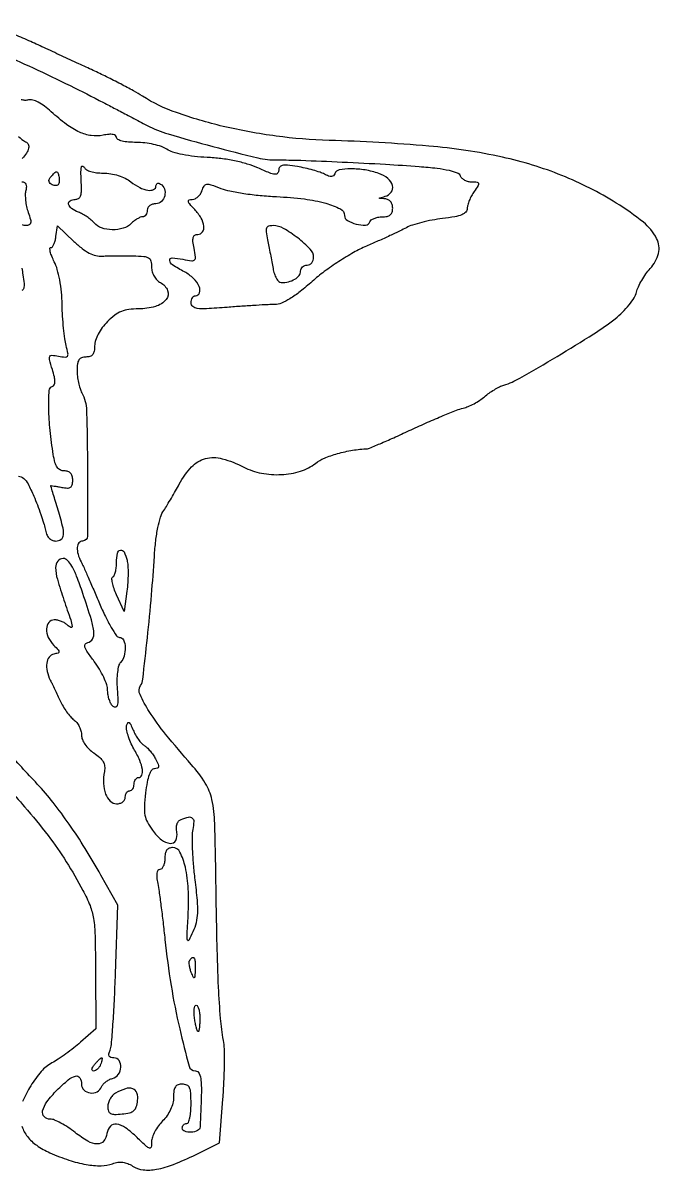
# Model space of a CAD drawing. Extents: x 0 to 524, y 0 to 407.
# Drawn here: x 378.6 to 523.8, y 12.4 to 274.3 of the extents above; entities that cross this region are included whole.
import ezdxf

# ---------------------------------------------------------------- set-up
doc = ezdxf.new("R2010")
doc.units = 0

msp = doc.modelspace()

# ---------------------------------------------------------------- linework, layer by layer
for points in [[(378.428051, 22.372553, 0.087312), (379.667439, 20.032087, 0.076674), (381.784105, 18.034107, 0.045603), (384.812295, 16.330822, 0.025207), (389.129013, 14.652424, 0.037048), (393.075263, 13.660067, 0.043559), (396.473641, 13.369699, 0.08835), (399.105749, 13.843416, -0.05098), (400.308444, 14.153643, -0.067321), (401.438896, 14.171876, -0.066695), (402.541639, 13.88853, -0.048874), (403.662129, 13.301812, 0.119909), (406.068244, 12.446994, 0.070468), (409.136323, 12.563702, 0.049739), (413.028267, 13.674932, 0.020978), (418, 15.891988), (423.5, 18.626665), (424.262557, 28.563332, 0.008098), (424.508117, 32.624245, 0.008607), (424.615677, 36.609229, 0.008277), (424.592412, 40.038538, 0.038796), (424.393842, 42, -0.02398), (423.736492, 47.008745, -0.008786), (423.272679, 54.137239, -0.006349), (422.931783, 63.95631, -0.002256), (422.686094, 78, 0.00414), (422.398697, 91.516066, 0.044042), (421.753854, 96.975674, 0.089209), (420.242394, 100.721323, 0.040298), (417.060301, 104.977046, -0.010135), (411.203114, 111.898246, -0.02776), (407.448639, 117.085133, -0.036132), (405.35966, 120.919828, -0.250063), (405.491, 122.985438, 0.110827), (405.993651, 124.439534, 0.001487), (407.032679, 133.926078, 0.00474), (407.977786, 143.675489, 0.006421), (408.634802, 152.5, -0.013639), (408.950308, 156.045633, -0.021584), (409.433876, 159.057621, -0.025007), (410.050785, 161.450126, -0.071191), (410.788973, 163, 0.009457), (411.557856, 164.20558, 0.004424), (412.509788, 165.79375, 0.004381), (413.479008, 167.477295, 0.006126), (414.313532, 169, -0.065888), (417.113961, 172.917018, -0.141085), (420.277051, 174.805378, -0.131524), (424.117151, 174.791334, -0.053872), (429.011749, 172.876859, 0.073378), (433.046317, 171.476898, 0.059927), (437.609654, 171.167091, 0.06174), (441.965173, 171.938302, 0.092246), (445.380802, 173.727579, -0.069603), (447.40354, 174.906045, -0.028185), (450.427152, 175.949131, -0.027174), (453.861844, 176.722629, -0.030674), (457.223819, 177.079809, 0.089859), (457.741127, 177.19753, 0.001492), (460.459894, 178.366202, 0.003803), (463.616477, 179.762858, 0.002512), (467.223819, 181.413743, -0.004653), (470.963468, 183.105842, -0.005515), (474.528765, 184.632484, -0.004836), (477.560958, 185.857214, -0.034741), (479.065592, 186.330486, 0.04163), (480.214463, 186.7093, 0.0227), (481.554103, 187.351644, 0.022473), (482.865374, 188.133098, 0.03303), (483.93437, 188.94308, -0.024967), (484.972151, 189.75606, -0.018804), (486.187042, 190.54682, -0.019128), (487.388367, 191.204893, -0.040995), (488.368778, 191.59756, 0.054898), (491.98759, 193.164775, 0.00499), (500.493389, 198.129707, 0.006612), (508.864505, 203.280069, 0.02673), (513.747169, 206.752816, 0.028125), (515.419187, 208.242857, 0.027247), (516.932278, 209.926257, 0.02832), (518.095542, 211.552029, 0.083549), (518.625983, 212.81463, -0.049863), (519.045065, 214.035503, -0.02427), (519.805262, 215.499868, -0.023797), (520.751597, 216.960318, -0.031611), (521.753556, 218.184921, 0.127665), (523.619908, 221.642399, 0.181731), (523.211229, 225.074586, 0.105014), (520.180013, 228.767446, 0.028742), (514, 233.149181, 0.044399), (501.604148, 239.454348, 0.041698), (488.028877, 243.63073, 0.032632), (471.216061, 246.169483, 0.013935), (448.5, 247.460237, -0.025798), (436.390476, 248.436876, -0.025161), (424.342869, 250.658714, -0.026597), (413.675218, 253.794105, -0.056071), (405.919579, 257.550768, 0.014674), (403.866264, 258.764207, 0.005605), (400.940742, 260.336671, 0.005545), (397.723536, 261.974529, 0.006774), (394.677645, 263.431833, -0.000105), (391.388075, 264.952137, -0.000059), (387.405308, 266.794392, -0.000059), (383.391954, 268.65195, -0.000098), (380, 270.223187, 0.022364), (376.286139, 271.746628, 0.009445)], [(373.21729, 267.525507, -0.004148), (380.966651, 263.999286, -0.005205), (389.418817, 259.960764, -0.006952), (397, 256.109289, 0.000176), (399.745214, 254.667507, 0.000154), (402.61875, 253.160751, 0.000155), (405.217401, 251.800179, 0.00046), (407, 250.869656, 0.048144), (411.796922, 248.931631, 0.006979), (421.953876, 246.079116, 0.006239), (432.232279, 243.48356, 0.061398), (436.661758, 242.98432, -0.011706), (442.010451, 242.914755, -0.002377), (451.487248, 242.524372, -0.002668), (461.37486, 242.017084, -0.005596), (469.054738, 241.495668, -0.009057), (473.109816, 241.100695, -0.026371), (475.883521, 240.630451, -0.035294), (477.714875, 240.0815, -0.213822), (478.400289, 239.399246, 0.113318), (478.760321, 238.863942, 0.065923), (479.39288, 238.411028, 0.06062), (480.186882, 238.104309, 0.061965), (481.025319, 238, -0.022816), (482.256869, 237.943773, -0.321668), (482.572694, 237.670286, -0.203622), (482.488136, 237.168869, -0.010549), (481.556704, 235.777494, 0.030396), (480.96086, 234.806171, 0.02659), (480.457282, 233.726154, 0.027506), (480.107799, 232.699597, 0.068391), (480, 231.915175, -0.190119), (479.677303, 231.097177, -0.108315), (478.789437, 230.485181, -0.05446), (477.149896, 230.015674, -0.013275), (474.362059, 229.612734, 0.017054), (472.011955, 229.254911, 0.015464), (469.61297, 228.7282, 0.015696), (467.495815, 228.122974, 0.046918), (466.112059, 227.532055, -0.012576), (464.691144, 226.806315, -0.003246), (462.363244, 225.708756, -0.003301), (459.691296, 224.491487, -0.003356), (457.018133, 223.316383, 0.026982), (454.085811, 221.858434, 0.015433), (450.706799, 219.804275, 0.015311), (447.391528, 217.498481, 0.022557), (444.64197, 215.259381, -0.014636), (441.894168, 212.948392, -0.029094), (439.566422, 211.315167, -0.036848), (437.626786, 210.305408, -0.101354), (436.123837, 209.994006, 0.012103), (434.622235, 209.954222, 0.002212), (431.847315, 209.80112, 0.002378), (428.600931, 209.592094, 0.002158), (425.25, 209.345789, -0.005126), (420.511056, 209.025726, -0.044661), (418.40394, 209.09334, -0.14118), (417.394853, 209.522172, -0.225838), (417, 210.351783, -0.05876), (417.074337, 210.982142, -0.077799), (417.29375, 211.515836, -0.096376), (417.618562, 211.873355, -0.161671), (418, 212, 0.319548), (418.927914, 212.660467, 0.19364), (418.859059, 214.066765, 0.092288), (417.536354, 215.93718, 0.069416), (415.5, 217.430067, -0.019463), (412.772851, 219.038668, -0.223754), (412.130185, 220.066709, -0.468242), (412.675011, 220.642934, -0.033751), (415.15625, 220.31875, 0.014492), (417.177754, 219.975047, 0.235417), (417.8125, 220.1875, 0.235417), (418.024953, 220.822246, 0.014492), (417.68125, 222.84375, -0.020692), (417.435279, 224.407505, -0.094242), (417.502425, 225.322034, -0.190904), (417.866349, 225.812369, -0.139658), (418.525, 226, 0.242738), (419.596532, 226.552772, 0.187309), (419.924125, 227.846831, 0.102155), (419.287597, 229.729779, 0.056208), (417.825686, 231.685549, -0.011199), (416.69745, 232.941729, -0.117786), (416.383859, 233.551654, -0.386197), (416.562737, 233.881676, -0.08445), (417.258298, 234, 0.109966), (417.919309, 234.147157, 0.071316), (418.576755, 234.578362, 0.066344), (419.131072, 235.216248, 0.069007), (419.490126, 235.96889, -0.058347), (419.976789, 237.047368, -0.23125), (420.569613, 237.432244, -0.1136), (421.530433, 237.331072, -0.010323), (423.807514, 236.495257, 0.04433), (425.813672, 235.910047, 0.012183), (429.059082, 235.350061, 0.012212), (432.783518, 234.893118, 0.012469), (436.5, 234.622388, -0.018449), (442.854229, 234.083065, -0.037618), (447.762189, 233.104686, -0.049021), (451.061745, 231.825175, -0.282932), (452, 230.299814, 0.270182), (452.651702, 229.18181, 0.067162), (454.697007, 228.362164, 0.069923), (456.82868, 228.13232, 0.313954), (457.780686, 228.842059, -0.15395), (458.102531, 229.286035, -0.061639), (458.763181, 229.659855, -0.053191), (459.630171, 229.91435, -0.044839), (460.583333, 230, 0.048265), (461.713793, 230.109379, 0.125255), (462.447917, 230.456897, 0.145999), (462.86014, 231.073217, 0.07503), (463, 232, 0.07546), (462.876187, 232.815719, 0.097744), (462.51675, 233.479747, 0.104863), (461.955263, 233.925342, 0.099242), (461.25, 234.116001, -0.002113), (460.076061, 234.198801, -0.392517), (460, 234.280763, -0.339035), (460.073823, 234.377121, -0.001923), (461.25, 234.689326, 0.169492), (462.666746, 235.640798, 0.230412), (462.954228, 237.130133, 0.156747), (461.910316, 238.747366, 0.088027), (459.850777, 239.902175, 0.04303), (456.713637, 240.701285, 0.04201), (453.460461, 240.960273, 0.04322), (450.778754, 240.715796, 0.274538), (449.785534, 239.856602, -0.130365), (449.489366, 239.405556, -0.171858), (449.037713, 239.219838, -0.103011), (448.380751, 239.322874, -0.030892), (447.452201, 239.740472, 0.040059), (446.417074, 240.183397, 0.013009), (444.825021, 240.672789, 0.012874), (443.020318, 241.126818, 0.01414), (441.25, 241.471768, 0.012546), (438.988169, 241.788368, 0.077907), (437.821061, 241.739882, 0.192991), (437.230623, 241.354468, 0.153997), (437, 240.623435, -0.184085), (436.745294, 239.955064, -0.244035), (436.146817, 239.72713, -0.067799), (434.912422, 240.042597, -0.007674), (432.25, 241.171226, 0.032302), (429.835941, 242.057121, 0.020661), (426.936989, 242.784446, 0.019734), (423.802895, 243.306449, 0.020368), (420.670328, 243.572882, -0.017292), (417.757295, 243.802607, -0.021589), (415.077342, 244.225343, -0.023344), (412.856129, 244.78377, -0.071888), (411.455511, 245.437193, 0.063265), (410.223457, 246.037943, 0.02631), (408.438793, 246.540925, 0.025517), (406.446503, 246.88513, 0.030023), (404.535183, 247, -0.020535), (402.699741, 247.075412, -0.040278), (401.257819, 247.312015, -0.053428), (400.28534, 247.666895, -0.285967), (400, 248.125, 0.238499), (399.782542, 248.554957, 0.1179), (399.204103, 248.799228, 0.065599), (398.248609, 248.831584, 0.025064), (396.929328, 248.635866, -0.083873), (394.242682, 248.555129, -0.07237), (391.52786, 249.341079, -0.055351), (388.567501, 251.103061, -0.025033), (385.102747, 254.006729, 0.02641), (383.574174, 255.280618, 0.042008), (382.130738, 256.181555, 0.051324), (380.864165, 256.674957, 0.13193), (379.889515, 256.681358, -0.078533), (379.108765, 256.603784, -0.060765), (378.266461, 256.756268, -0.061256)], [(377.63927, 248.382726, 0.119213), (379.238774, 247.166667, -0.188104), (379.83238, 246.574008, -0.15264), (379.933091, 245.673634, -0.098647), (379.472346, 244.547014, -0.050175), (378.5, 243.357143, 0.094759)], [(378.40638, 238, -0.120777), (378.965229, 237.86301, -0.16778), (379.316611, 237.491495, -0.121159), (379.431143, 236.875903, -0.049687), (379.29781, 236.030824, 0.064081), (379.173446, 235.062949, 0.026933), (379.244488, 233.74979, 0.026106), (379.472833, 232.335726, 0.030792), (379.83941, 231.030824, -0.014621), (380.364236, 229.370664, -0.112731), (380.40669, 228.561732, -0.259171), (380.072501, 228.147848, -0.096384), (379.312651, 228, -0.112808), (378.538007, 228.177025, -0.033071)], [(377.620971, 170.833395, -0.137447), (378.840917, 170.270025, -0.099581), (379.804873, 169.044472, -0.015676), (381.108959, 166.25, -0.009712), (381.929616, 164.229758, -0.008496), (382.710241, 162.0875, -0.008572), (383.349466, 160.127802, -0.025058), (383.698422, 158.75, 0.045317), (384.055333, 157.547472, 0.08619), (384.58216, 156.69021, 0.107582), (385.276144, 156.180535, 0.105164), (386.125, 156, 0.159002), (387.355893, 156.401582, 0.226058), (387.894366, 157.398058, 0.076551), (387.687998, 159.413807, 0.009928), (386.510824, 163.591069, -0.000401), (385.939133, 165.481047, -0.000647), (385.455914, 167.090704, -0.000086), (385.02794, 168.523963, -0.048307), (385.010824, 168.611328, -0.485033), (385.049348, 168.648275, -0.001882), (385.737555, 168.549569, -0.006713), (386.542047, 168.420035, -0.003954), (387.5, 168.244751, 0.033077), (388.801932, 168.084128, 0.160567), (389.51116, 168.274161, 0.196814), (389.886179, 168.820066, 0.053367), (390, 169.883423, 0.063859), (389.880884, 170.812264, 0.120477), (389.524152, 171.473266, 0.129662), (388.924039, 171.864919, 0.080256), (388.087898, 172, -0.114554), (387.151115, 172.217479, -0.131357), (386.460484, 172.820095, -0.08292), (385.95572, 173.930451, -0.024973), (385.565472, 175.75, -0.015388), (384.841675, 181.262053, -0.021096), (384.553701, 186.255636, -0.015351), (384.616064, 190.336547, -0.310176), (385.326074, 191.275358, 0.197015), (385.774515, 191.661428, 0.115649), (385.945833, 192.359448, 0.060297), (385.823289, 193.468525, 0.016824), (385.366462, 195.157616, -0.008553), (384.710474, 197.433082, -0.177377), (384.7716, 198.129639, -0.315298), (385.251119, 198.405021, -0.024835), (386.788776, 198.189548, 0.024076), (388.271253, 197.979515, 0.267689), (388.793739, 198.219465, 0.208415), (388.924618, 198.845103, 0.015016), (388.503498, 200.605871, -0.032521), (388.191799, 202.145353, -0.009368), (387.910494, 204.559225, -0.009382), (387.694925, 207.299178, -0.009863), (387.586765, 210, 0.019601), (387.418291, 212.828227, 0.02054), (387.029694, 215.590344, 0.021867), (386.476693, 218.011273, 0.05046), (385.80404, 219.75, -0.019827), (385.231617, 220.997094, -0.037795), (384.889922, 222.045312, -0.054202), (384.793199, 222.777935, -0.420956), (385.010222, 223, 0.229787), (385.361652, 223.170511, 0.056753), (385.70838, 223.73106, 0.046554), (385.999806, 224.535603, 0.032016), (386.183578, 225.488715), (386.5, 227.977429), (390.261817, 224.414588, 0.023295), (392.135443, 222.79874, 0.046339), (393.781226, 221.738112, 0.058747), (395.29571, 221.163742, 0.077859), (396.761817, 221.031836, -0.009805), (398.107088, 221.09385, -0.003962), (399.944096, 221.127897, -0.003919), (401.922304, 221.133376, -0.004965), (403.75, 221.105963, -0.014914), (406.216932, 220.970757, -0.115365), (407.308186, 220.616026, -0.198957), (407.834573, 219.900113, -0.060378), (408, 218.535184, 0.06707), (408.142628, 217.476687, 0.061821), (408.56142, 216.461803, 0.063312), (409.203078, 215.602331, 0.078068), (410, 215, -0.173208), (411.657064, 213.17199, -0.279088), (411.350574, 211.157059, -0.150714), (408.861651, 209.539377, -0.069403), (404.994505, 209, 0.033277), (402.794625, 208.853427, 0.064819), (401.098629, 208.397682, 0.064941), (399.577882, 207.523578, 0.033519), (397.923077, 206.076923, 0.03585), (396.75283, 204.725653, 0.038408), (395.817164, 203.250616, 0.041776), (395.200166, 201.811386, 0.080548), (395, 200.576923, -0.042132), (394.896066, 199.345666, -0.123518), (394.55597, 198.572115, -0.152494), (393.942554, 198.145092, -0.076517), (393, 198, 0.082016), (392.020511, 197.838245, 0.167908), (391.413093, 197.366782, 0.115658), (391.09073, 196.477449, 0.029372), (391, 194.934259, 0.029947), (391.079255, 193.612198, 0.0225), (391.318304, 192.174322, 0.022929), (391.667552, 190.837748, 0.047526), (392.083589, 189.843813, -0.116518), (393.156223, 185.802026, -0.005625), (393.382919, 171.780838, -0.002908), (393.369723, 157.112901, -0.412164), (392.25, 156.000356, 0.238101), (391.430866, 155.586547, 0.142428), (391.045652, 154.539593, 0.088127), (391.211456, 152.984049, 0.051109), (391.917835, 151.236431, -0.015871), (392.446353, 150.154788, -0.001917), (393.524527, 147.733514, -0.002278), (394.781984, 144.84464, -0.001873), (396.098553, 141.75, 0.013523), (397.44451, 138.780295, 0.020348), (398.790504, 136.276563, 0.015978), (400.011947, 134.353684, 0.248146), (400.680718, 134, -0.299774), (401.587173, 133.402877, -0.092236), (401.965446, 131.725835, -0.076771), (401.735056, 129.737285, -0.129927), (400.896948, 128.296948, 0.138992), (400.485113, 127.559273, 0.027748), (400.216154, 126.059869, 0.027044), (400.089839, 124.203327, 0.021044), (400.146948, 122.180293, -0.008693), (400.282233, 119.626113, -0.064461), (400.16911, 118.416042, -0.298135), (399.804637, 118.063084, -0.224508), (399.25, 118.20579, -0.094366), (398.768172, 118.790661, -0.041421), (398.359015, 119.711498, -0.039052), (398.075184, 120.790285, -0.04218), (397.97218, 121.872445, 0.07839), (397.755826, 123.155539, 0.027273), (397.061775, 124.903156, 0.026305), (396.074628, 126.775589, 0.02773), (394.911994, 128.5, -0.010545), (393.385245, 130.604704, -0.069681), (392.80109, 131.762302, -0.223395), (392.875435, 132.427103, -0.206751), (393.439814, 132.823324, 0.217617), (394.53021, 133.623191, 0.153688), (394.843052, 135.132662, 0.050017), (394.261356, 137.993713, 0.006253), (392.308586, 144.026723, 0.009582), (390.900614, 147.948171, 0.037504), (389.808078, 150.275824, 0.0672), (388.821946, 151.578364, 0.199739), (387.808586, 152, 0.227795), (386.57334, 151.406434, 0.175533), (386.086181, 149.97192, 0.06525), (386.498707, 147.250911, 0.012647), (388, 142.5, -0.002447), (389.533294, 137.971478, -0.045566), (389.877663, 136.504074, -0.584149), (389.577019, 136.274157, -0.095515), (388.8, 136.8, 0.062206), (388.209158, 137.259641, 0.039117), (387.42375, 137.6475, 0.038823), (386.577103, 137.91209, 0.056383), (385.8, 138, 0.226682), (384.552363, 137.403727, 0.166073), (384.018381, 135.940853, 0.11356), (384.427952, 133.973969, 0.08872), (385.678593, 132.178571, -0.010058), (386.692602, 131.12294, -0.188479), (386.857185, 130.701843, -0.330021), (386.64579, 130.416451, -0.026367), (385.678593, 130.176676, 0.192495), (384.617139, 129.495385, 0.122292), (384.070019, 128.111373, 0.089835), (384.156312, 126.240922, 0.061401), (384.883329, 124.236431, -0.004944), (385.316079, 123.364511, -0.001832), (385.908639, 122.128827, -0.001815), (386.545351, 120.775845, -0.002189), (387.133329, 119.5, 0.027459), (387.784924, 118.255609, 0.022296), (388.612603, 116.997406, 0.022843), (389.482183, 115.90457, 0.052955), (390.25, 115.193296, -0.068937), (390.920024, 114.531746, -0.047486), (391.486782, 113.626156, -0.047453), (391.872954, 112.628952, -0.068438), (392.002875, 111.693296, 0.096296), (392.201011, 110.681138, 0.055206), (392.794733, 109.582908, 0.049748), (393.701279, 108.518181, 0.043983), (394.836262, 107.603837, -0.034509), (396.162018, 106.576549, -0.082561), (396.939954, 105.61026, -0.101958), (397.270002, 104.579439, -0.074019), (397.220342, 103.372313, 0.058115), (397.021302, 100.6425, 0.080047), (397.516373, 98.238127, 0.106248), (398.579769, 96.595475, 0.198698), (400.019052, 96, 0.073662), (400.778134, 96.112441, 0.088728), (401.419842, 96.439303, 0.101291), (401.847744, 96.926394, 0.130459), (402, 97.5, -0.064853), (402.074694, 98.073457, -0.082425), (402.29375, 98.559375, -0.098894), (402.618646, 98.884432, -0.148195), (403, 99, 0.148195), (403.381354, 99.115568, 0.098894), (403.70625, 99.440625, 0.082425), (403.925306, 99.926543, 0.064853), (404, 100.5, -0.064853), (404.074694, 101.073457, -0.082425), (404.29375, 101.559375, -0.098894), (404.618646, 101.884432, -0.148195), (405, 102, 0.309141), (405.764941, 102.522923, 0.13317), (405.903158, 103.813032, 0.063768), (405.29213, 105.895417, 0.024749), (403.94976, 108.589449, -0.024779), (403.193932, 110.106558, -0.027138), (402.617177, 111.646312, -0.028), (402.273179, 113.003986, -0.107574), (402.292369, 113.869865, -0.075651), (402.5403, 114.477343, -0.434562), (402.843115, 114.542647, -0.129926), (403.224231, 114.094653, -0.013749), (403.787171, 112.830715, 0.030182), (404.312706, 111.747922, 0.027556), (404.979451, 110.70151, 0.028617), (405.680592, 109.833804, 0.075486), (406.298577, 109.330715, -0.059589), (406.922542, 108.85478, -0.025241), (407.640972, 108.083085, -0.024539), (408.333514, 107.172333, -0.029419), (408.889199, 106.25, -0.016988), (409.465855, 105.054538, -0.128532), (409.564714, 104.441204, -0.28786), (409.312978, 104.114436, -0.088684), (408.672865, 104, 0.237527), (408.012278, 103.667421, 0.07091), (407.458791, 102.645517, 0.043882), (406.996251, 100.955165, 0.0156), (406.626038, 98.475256, 0.015854), (406.360348, 95.36761, 0.058566), (406.484956, 93.40532, 0.075471), (407.039509, 91.791943, 0.038747), (408.176415, 89.975256, 0.061535), (410.244458, 87.797453, 0.149754), (412.27055, 86.962175, 0.308023), (413.510156, 87.645616, 0.166054), (413.764826, 89.4499, -0.045942), (413.660728, 90.518994, -0.079296), (413.796631, 91.400211, -0.100562), (414.161996, 92.050756, -0.123678), (414.730037, 92.4499, -0.036106), (416.435019, 92.966548, -0.238449), (417.272955, 92.756058, -0.232961), (417.612262, 91.950772, -0.034617), (417.38042, 90.152098, 0.050095), (417.222207, 88.531017, 0.009876), (417.288241, 85.605717, 0.010378), (417.504159, 82.187051, 0.009472), (417.866455, 78.674238, -0.008094), (418.364077, 73.976167, -0.031533), (418.440879, 71.055764, -0.048799), (418.144512, 68.861888, -0.049122), (417.428812, 66.772141, -0.012348), (416.481781, 64.825682, -0.676534), (416.185384, 64.854322, -0.084165), (416.07984, 65.752837, -0.001578), (416.337195, 70.5, 0.025835), (416.371427, 76.552984, 0.044733), (415.692777, 81.534083, 0.058946), (414.471495, 84.958531, 0.284975), (412.792595, 86, 0.096694), (411.990547, 85.84343, 0.141725), (411.42926, 85.401343, 0.110617), (411.103095, 84.6336, 0.045379), (411, 83.5, -0.043059), (410.917426, 82.54293, -0.062763), (410.669531, 81.734375, -0.082352), (410.305091, 81.186746, -0.207732), (409.875, 81, 0.242732), (409.442159, 80.776716, 0.11724), (409.201591, 80.182835, 0.063887), (409.177998, 79.194268, 0.023418), (409.38806, 77.809698, -0.014375), (409.696009, 76.001057, -0.002855), (410.135124, 72.748385, -0.00302), (410.602095, 68.953577, -0.002807), (411.035255, 65.059698, 0.01416), (412.450096, 54.523905, 0.016471), (414.406024, 44.607863, 0.008925), (416.53151, 36.126077, 0.339036), (418, 35.001218, -0.297317), (418.849639, 34.44711, -0.083248), (419.259446, 32.834098, -0.02874), (419.341496, 29.581766, -0.003286), (419.056773, 22.25, -0.278187), (418.492605, 21.403819, -0.094922), (417.003308, 21.022232, -0.101765), (415.541946, 21.230084, -0.31666), (415, 22, -0.099038), (415.076342, 22.381638, -0.097945), (415.29375, 22.70625, -0.097945), (415.618362, 22.923658, -0.099038), (416, 23, 0.31052), (416.388512, 23.267028, 0.036969), (416.70625, 24.321875, 0.033738), (416.927717, 25.775243, 0.020945), (417, 27.5, 0.013964), (416.930739, 29.979415, 0.090841), (416.638889, 31.1875, 0.188085), (416.035525, 31.785276, 0.102588), (415, 32, 0.08066), (414.027694, 31.842121, 0.164917), (413.419231, 31.380682, 0.117635), (413.093347, 30.517194, 0.031681), (413, 29.045455, -0.060672), (412.830706, 27.655435, -0.046877), (412.326923, 26.213287, -0.044823), (411.532701, 24.82405, -0.044145), (410.5, 23.590909, 0.039712), (409.543305, 22.468849, 0.035371), (408.734375, 21.166808, 0.037116), (408.176319, 19.886364, 0.084402), (408, 18.849288, -0.041418), (407.89834, 17.624151, -0.448668), (407.525773, 17.389672, -0.117694), (406.821878, 17.789035, -0.004848), (404.702393, 19.803833, 0.03535), (402.042207, 22.040422, 0.12321), (399.976799, 22.873172, 0.246243), (398.583449, 22.372738, 0.151491), (397.819551, 20.760216, -0.135467), (397.049949, 18.994386, -0.233689), (395.625552, 18.338788, -0.126485), (393.470327, 18.957168, -0.035127), (390.547447, 20.962294, 0.02155), (388.947355, 22.125046, 0.023647), (387.300729, 23.107674, 0.023954), (385.825463, 23.80733, 0.099058), (384.862495, 24, -0.204666), (383.50157, 24.581426, -0.253254), (383.142859, 25.891779, -0.105305), (384.130349, 27.996375, -0.034226), (386.4, 30.6, -0.020487), (388.987669, 32.983877, -0.115125), (390.649698, 33.836972, -0.331268), (391.604663, 33.439056, -0.134862), (392, 32, 0.202823), (392.562875, 30.669479, 0.161633), (393.979205, 29.985543, 0.15269), (395.585034, 30.267257, 0.183955), (396.60056, 31.401458, -0.088576), (396.946829, 31.975085, -0.048392), (397.547554, 32.539559, -0.046194), (398.290679, 33.010929, -0.054344), (399.069175, 33.307839, 0.175604), (400.401976, 34.226406, 0.138573), (400.997427, 35.886976, 0.171039), (400.584987, 37.377851, 0.245274), (399.393011, 38, -0.072421), (398.697823, 38.101223, -0.207405), (398.331839, 38.408355, -0.16984), (398.264235, 38.937263, -0.046753), (398.51812, 39.75, 0.078141), (398.827659, 41.0135, 0.003357), (399.183363, 45.589625, 0.005669), (399.508215, 51.040775, 0.004001), (399.754724, 57.172127), (400.25923, 72.844254), (396.450331, 79.672127, 0.011279), (392.848125, 85.800374, 0.01378), (389.19615, 91.356055, 0.01489), (385.539116, 96.279594, 0.019978), (381.921935, 100.5, -0.000877), (374.799699, 108.194707, -0.024443)], [(378.403749, 218.277354, 0.004582), (378.641848, 216.75, -0.015385), (378.907312, 214.76645, -0.091659), (378.82365, 213.729838, -0.203698), (378.407925, 213.199937, -0.126585)], [(371.286309, 103.890596, -0.007045), (379.001593, 95.333382, -0.017237), (384.366947, 88.767881, -0.02144), (388.525017, 82.790633, -0.018978), (392.339133, 76.235602, -0.028303), (393.943846, 72.758943, -0.05542), (394.741921, 69.819492, -0.032714), (395.091333, 65.903072, -0.004624), (395.20736, 57.805307), (395.274222, 44.639411), (391.812248, 41.569706, -0.014709), (390.259432, 40.272376, -0.01055), (388.452829, 38.911827, -0.010668), (386.67622, 37.688424, -0.02247), (385.237426, 36.83226, 0.091108), (382.824523, 34.906612, 0.040843), (380.41214, 31.624812, 0.040816), (378.577809, 28.019539, 0.097575)]]:
    msp.add_lwpolyline(points, format="xyb")
for points in [[(396.948475, 240, -0.040344), (398.659088, 239.861748, -0.036265), (400.389316, 239.449708, -0.037384), (401.980521, 238.812281, -0.05274), (403.272871, 238, 0.046801), (405.276317, 236.707408, 0.079316), (407.166166, 236.078723, 0.144395), (408.463641, 236.240386, 0.298421), (409, 237.059017, -0.108972), (409.078288, 237.413961, -0.182303), (409.29375, 237.6254, -0.161196), (409.6179, 237.656512, -0.082592), (410, 237.5, -0.172127), (410.903824, 236.373844, -0.139409), (410.994745, 234.817779, -0.14748), (410.25932, 233.507688, -0.193987), (409, 233, 0.072314), (408.230589, 232.888136, 0.08892), (407.583333, 232.5625, 0.10214), (407.153209, 232.075754, 0.130775), (407, 231.5, -0.069717), (406.919674, 230.926711, -0.085667), (406.685268, 230.440625, -0.100075), (406.337148, 230.115627, -0.138775), (405.928571, 230, 0.098387), (405.413868, 229.89773, 0.03396), (404.73125, 229.559375, 0.032192), (404.010186, 229.074034, 0.032161), (403.357143, 228.5, -0.124012), (401.525636, 227.405541, -0.076198), (399.023371, 227.053515, -0.077513), (396.57758, 227.465938, -0.139979), (394.913542, 228.604176, 0.045229), (394.23898, 229.281819, 0.024466), (393.300268, 229.993002, 0.024175), (392.265702, 230.628861, 0.034873), (391.291097, 231.079425, -0.064536), (389.746399, 231.907749, -0.179327), (389.067052, 232.9119, -0.333069), (389.395864, 233.682939, -0.131925), (390.576618, 234, 0.137935), (391.289952, 234.200605, 0.155257), (391.755287, 234.737129, 0.089634), (391.979831, 235.706538, 0.025886), (391.975301, 237.25, -0.009184), (391.878437, 239.915196, -0.047046), (391.990816, 241.389798, -0.443787), (392.291722, 241.580706, -0.233426), (392.662281, 241.25, 0.182449), (393.107868, 240.766346, 0.045443), (394.126231, 240.365975, 0.040322), (395.459155, 240.091384, 0.030651)], [(386.654929, 237.321595, -0.144733), (386.376895, 237.170452, -0.073468), (385.975992, 237.144846, -0.063229), (385.519366, 237.241779, -0.054581), (385.076487, 237.452728, -0.110448), (384.692311, 237.827929, -0.168727), (384.581327, 238.275806, -0.120057), (384.765346, 238.812403, -0.043551), (385.259956, 239.454479, -0.02121), (385.951589, 240.145492, -0.209336), (386.331834, 240.275661, -0.286666), (386.609584, 240.068326, -0.036614), (386.838397, 239.323345, -0.037791), (386.929344, 238.718534, -0.0413), (386.924092, 238.124879, -0.045268), (386.832126, 237.624805, -0.12897)], [(434.439479, 224.75, -0.002861), (434.744531, 223.270432, -0.001688), (435.092793, 221.5, -0.001688), (435.42868, 219.729436, -0.002892), (435.695322, 218.25, 0.036312), (436.006581, 217.005744, 0.050201), (436.473481, 215.954688, 0.061158), (437.014786, 215.228445, 0.204823), (437.549055, 215, 0.058598), (439.22506, 215.197098, 0.074066), (440.671462, 215.778145, 0.091311), (441.655165, 216.627035, 0.170811), (442, 217.606989, -0.106859), (442.114899, 218.13847, -0.099462), (442.440625, 218.590803, -0.095925), (442.92737, 218.894051, -0.091732), (443.5, 219, 0.116681), (444.069277, 219.134682, 0.102778), (444.54867, 219.514062, 0.09513), (444.863822, 220.081726, 0.084687), (444.963556, 220.75, 0.18957), (444.185712, 222.613023, 0.033961), (441.332547, 225.180234, 0.035865), (438.089326, 227.366328, 0.131093), (435.713971, 228, 0.069034), (434.700467, 227.859398, 0.234506), (434.220221, 227.424063, 0.129186), (434.119388, 226.564498, 0.01722)], [(402.385948, 151.598396, -0.046936), (402.575586, 150.361238, -0.015819), (402.624283, 148.535265, -0.015578), (402.550761, 146.501019, -0.017236), (402.350864, 144.543182), (401.713016, 139.889573), (400.015202, 143.694787, -0.020459), (399.425134, 145.177453, -0.033456), (399.063254, 146.480135, -0.036814), (398.932214, 147.478696, -0.323211), (399.158694, 147.833333, 0.197917), (399.484117, 148.147637, 0.039694), (399.752866, 148.925521, 0.036393), (399.93843, 149.942103, 0.026955), (400, 151.083333, -0.044377), (400.188214, 153.199786, -0.304083), (400.878485, 153.914806, -0.348557), (401.701834, 153.508757, -0.049026)], [(417.929715, 58.25, -0.004321), (417.873612, 56.609912, -0.207728), (417.732671, 56.31997, -0.501737), (417.536295, 56.364166, -0.009218), (417.054847, 57.5, -0.029036), (416.778841, 58.320693, -0.033107), (416.614064, 59.132812, -0.035157), (416.569653, 59.828976, -0.130202), (416.684149, 60.25, -0.093477), (417.233592, 60.888097, -0.448762), (417.650584, 60.816455, -0.12731), (417.907952, 59.995363, -0.019013)], [(419, 47, -0.012096), (418.97217, 45.849825, -0.019939), (418.886465, 44.88125, -0.014861), (418.766339, 44.12656, -0.360284), (418.613499, 44, -0.322443), (418.442408, 44.123137, -0.013551), (418.211193, 44.88125, -0.018975), (417.983363, 45.850008, -0.011827), (417.786692, 47, -0.025568), (417.677574, 48.149985, -0.042928), (417.7186, 49.11875, -0.055623), (417.88429, 49.797993, -0.314934), (418.173193, 50, -0.282744), (418.492393, 49.803812, -0.049958), (418.757125, 49.11875, -0.041208), (418.940059, 48.149578, -0.026053)], [(396.361626, 36.5, -0.054778), (396.065988, 35.926337, -0.05745), (395.656816, 35.440625, -0.064053), (395.201557, 35.11007, -0.125677), (394.770566, 35, -0.214681), (394.484197, 35.128897, -0.22275), (394.396714, 35.425778, -0.100348), (394.57205, 35.903434, -0.035237), (395, 36.5, -0.012711), (395.50208, 37.074599, -0.017822), (395.980891, 37.559375, -0.014236), (396.395857, 37.928855, -0.176553), (396.59106, 38, -0.407084), (396.688496, 37.904913, -0.044074), (396.666459, 37.559375, -0.034664), (396.557685, 37.075405, -0.019009)], [(399.75, 29.919901, 0.0754), (399.080526, 29.380815, 0.05481), (398.514063, 28.608519, 0.054874), (398.12959, 27.732788, 0.076161), (398, 26.886951, 0.074907), (398.1536, 25.867434, 0.200034), (398.614589, 25.313333, 0.123109), (399.513469, 25.096192, 0.022044), (401.25, 25.186642, 0.032252), (402.978305, 25.466624, 0.121741), (403.949869, 25.956941, 0.139735), (404.50744, 26.801583, 0.047844), (404.816422, 28.25, 0.110161), (404.631098, 30.010567, 0.236279), (403.687564, 30.948525, 0.161056), (402.02596, 30.946896, 0.051812)]]:
    msp.add_lwpolyline(points, format="xyb", close=True)

doc.saveas('drawing.dxf')
